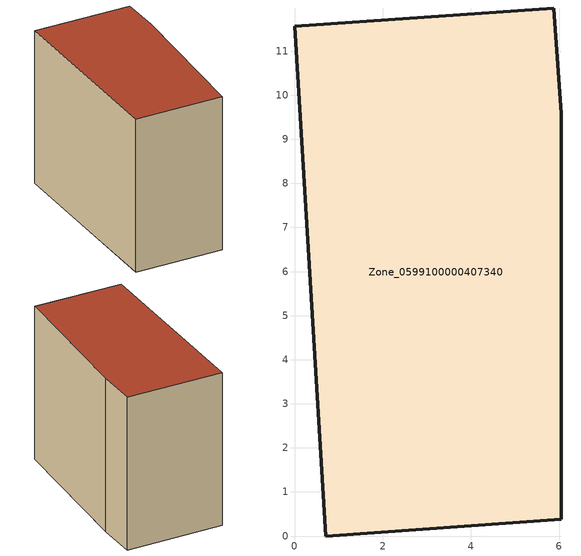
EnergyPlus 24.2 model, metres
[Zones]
Zone_0599100000407340
 floor ground (C_G): 0.71,0 0,11.56 5.88,11.98 6.05,9.59 6.05,0.38 z0
 wall outside (C_F): 0,11.56 0.71,0 6.05,0.38 6.05,9.59 5.88,11.98 0,11.56 z0:9.38
 roof outside (C_R): 6.05,0.38 6.05,9.59 5.88,11.98 0,11.56 0.71,0 z9.38
[BUILDING]
Pand.0599100000407340: North Axis=0; Terrain=City; Loads Convergence Tolerance Value=0.04; Temperature Convergence Tolerance Value=0.4; Solar Distribution=FullExterior; Maximum Number of Warmup Days=25; Minimum Number of Warmup Days=1
[Site:Location]
Rotterdam.The.Hague.AP_ZH_NLD Design_Conditions: Latitude=51.96; Longitude=4.45; Time Zone=1; Elevation=-4.5
[SITE:GROUNDTEMPERATURE:BUILDINGSURFACE]
18, 18, 18, 18, 18, 18, 18, 18, 18, 18, 18, 18
[MATERIAL] Thermal Absorptance=0.9; Solar Absorptance=0.7; Visible Absorptance=0.7
Name | Roughness | Thickness | Conductivity | Density | Specific Heat
G.TI.1992-2005 | MediumSmooth | 0.15 | 0.06 | 540 | 1210
F.TI.1992-2005 | Rough | 0.3 | 0.12 | 1920 | 840
R.TI.1992-2005 | MediumRough | 0.2 | 0.08 | 1500 | 1000
[CONSTRUCTION]
C_G: G.TI.1992-2005
C_F: F.TI.1992-2005
C_R: R.TI.1992-2005
[ZONE]
Zone_0599100000407340: Type=1; Multiplier=1; Ceiling Height=Autocalculate; Volume=Autocalculate; Floor Area=autocalculate; Part of Total Floor Area=Yes
[ZONEINFILTRATION:DESIGNFLOWRATE]
Infil_Zone_0599100000407340: Zone or ZoneList or Space or SpaceList=Zone_0599100000407340; Schedule=AlwaysOn; Design Flow Rate Calculation Method=Flow/Area; Flow Rate per Floor Area=0.0015; Constant Term Coefficient=1; Temperature Term Coefficient=0; Velocity Term Coefficient=0; Velocity Squared Term Coefficient=0
[HVACTEMPLATE:ZONE:IDEALLOADSAIRSYSTEM]
Zone_0599100000407340: Maximum Heating Supply Air Temperature=50; Minimum Cooling Supply Air Temperature=13; Maximum Heating Supply Air Humidity Ratio=0.0156; Minimum Cooling Supply Air Humidity Ratio=0.0077; Heating Limit=NoLimit; Cooling Limit=NoLimit; Dehumidification Control Type=ConstantSensibleHeatRatio; Cooling Sensible Heat Ratio=0.7; Dehumidification Setpoint=60; Humidification Control Type=None; Humidification Setpoint=30; Outdoor Air Method=None; Outdoor Air Flow Rate per Person=0.00944; Outdoor Air Flow Rate per Zone Floor Area=0; Outdoor Air Flow Rate per Zone=0; Demand Controlled Ventilation Type=None; Outdoor Air Economizer Type=NoEconomizer; Heat Recovery Type=None; Sensible Heat Recovery Effectiveness=0.7; Latent Heat Recovery Effectiveness=0.65
[ZONECONTROL:THERMOSTAT]
ThermostatControl_Zone_0599100000407340: Zone or ZoneList=Zone_0599100000407340; Control Type Schedule=DualSetpointControlType; Control 1=Thermostat_Zone_0599100000407340; Temperature Difference Between Cutout And Setpoint=0
[THERMOSTATSETPOINT:DUALSETPOINT]
Thermostat_Zone_0599100000407340: Heating Setpoint Temperature Schedule=HeatingSetpoint_Zone_0599100000407340; Cooling Setpoint Temperature Schedule=CoolingSetpoint_Zone_0599100000407340
[SCHEDULE:COMPACT]
HeatingSetpoint_Zone_0599100000407340: Through: 12/31, For: AllDays, Until: 24:00, 21
CoolingSetpoint_Zone_0599100000407340: Through: 12/31, For: AllDays, Until: 24:00, 24
DualSetpointControlType: Through: 12/31, For: AllDays, Until: 24:00, 4
AlwaysOn: Through: 12/31, For: AllDays, Until: 24:00, 1
